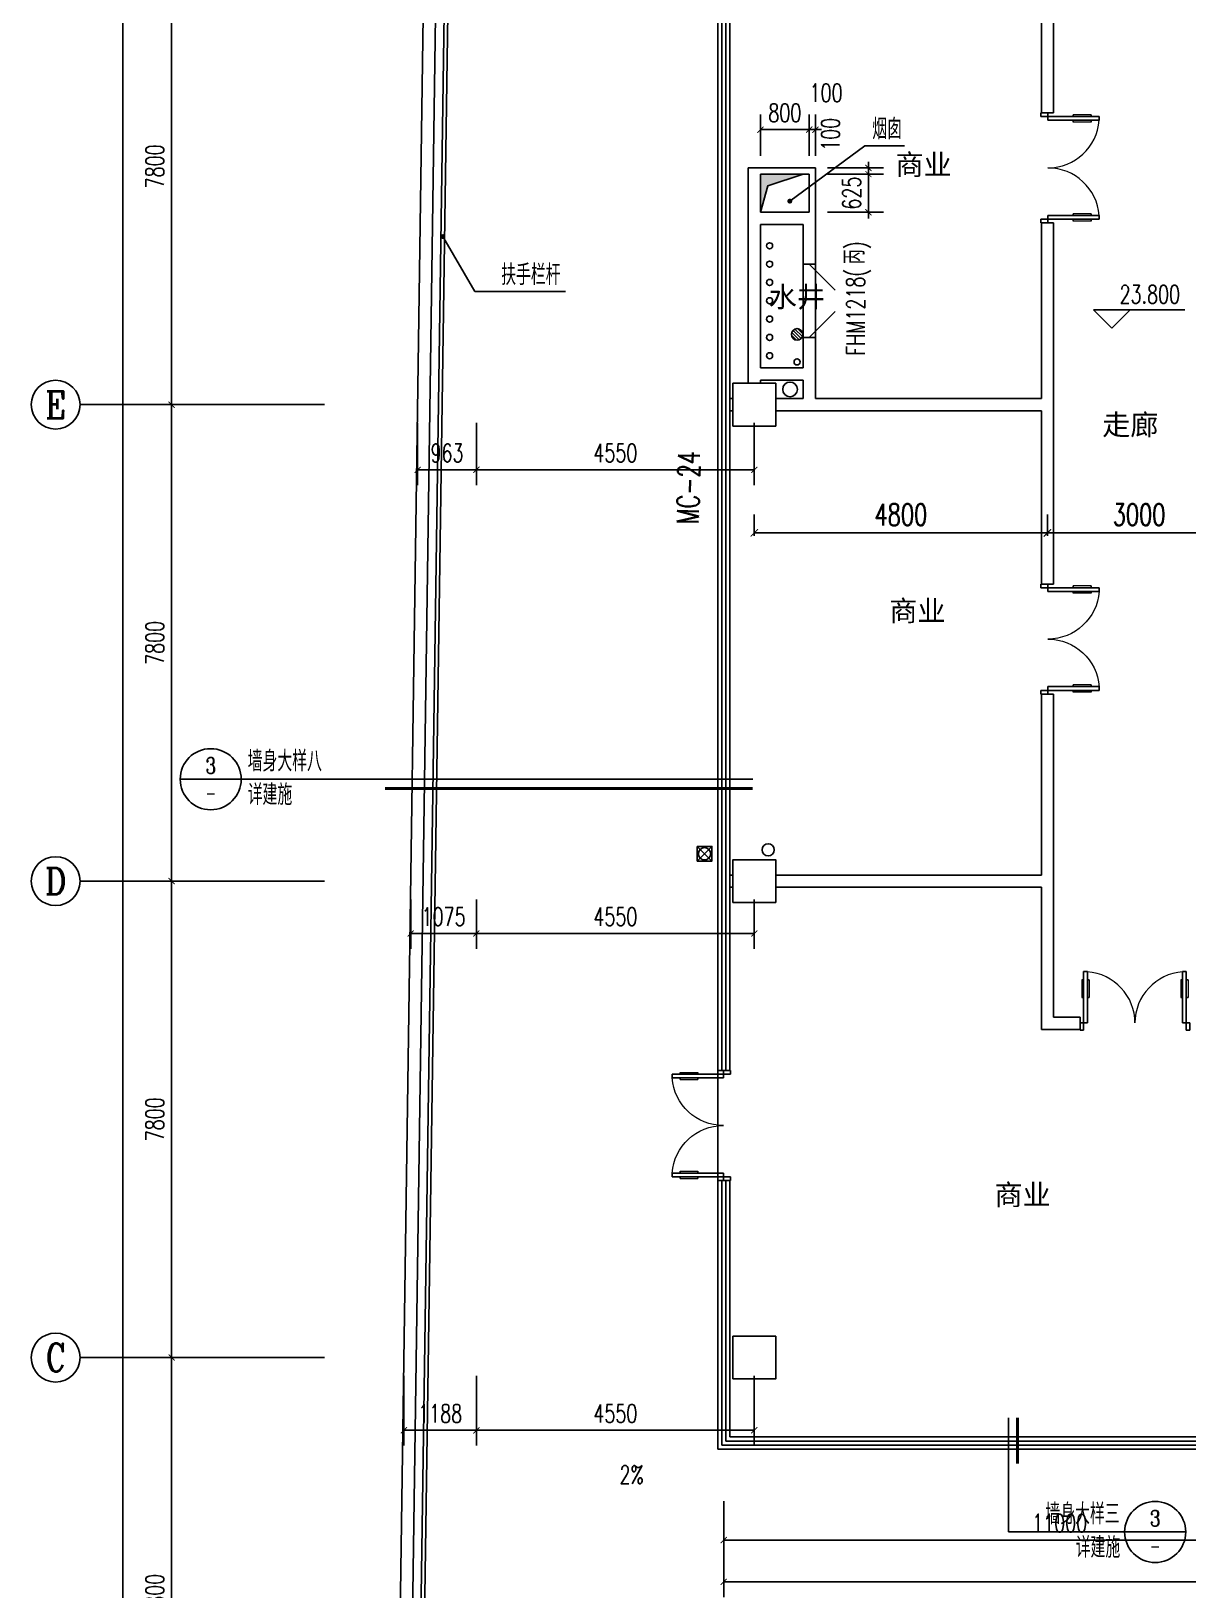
# Model space of a CAD drawing. Header units: millimetres. Extents: x 2680932 to 6187768, y 127588 to 383208.
# Drawn here: x 2719897 to 2738835, y 152841 to 178357 of the extents above; entities that cross this region are included whole.
import ezdxf
from ezdxf.enums import TextEntityAlignment as Align

# ---------------------------------------------------------------- set-up
doc = ezdxf.new("R2010")
doc.units = ezdxf.units.MM
doc.header["$LTSCALE"] = 20
for name, color, linetype in [('AXIS', 3, 'Continuous'), ('AXIS_TEXT', 7, 'Continuous'), ('COLUMN', 9, 'Continuous'), ('CURTWALL', 4, 'Continuous'), ('DIM_ELEV', 3, 'Continuous'), ('DIM_IDEN', 3, 'Continuous'), ('DIM_LEAD', 3, 'Continuous'), ('DIM_SYMB', 3, 'Continuous'), ('EQUIP_地漏', 7, 'Continuous'), ('PUB_DIM', 3, 'Continuous'), ('PUB_TEXT', 41, 'Continuous'), ('VPIPE-喷淋', 6, 'Continuous'), ('VPIPE-废水', 31, 'Continuous'), ('WALL', 3, 'Continuous'), ('WINDOW', 4, 'Continuous'), ('WINDOW_TEXT', 183, 'Continuous'), ('屋面排水', 210, 'Continuous'), ('细线', 8, 'Continuous'), ('装饰一', 201, 'Continuous'), ('阳台栏杆', 149, 'Continuous')]:
    doc.layers.add(name, color=color, linetype=linetype)
doc.styles.add('_TCH_AXIS', font='COMPLEX', dxfattribs={"bigfont": 'GBCBIG'})
doc.styles.add('_TCH_DIM', font='SIMPLEX', dxfattribs={"bigfont": 'GBCBIG'})
doc.styles.add('_TCH_DIM_T3', font='SIMPLEX', dxfattribs={"width": 0.705882, "bigfont": 'GBCBIG'})
doc.styles.add('_TCH_LABEL', font='COMPLEX', dxfattribs={"bigfont": 'GBCBIG'})
doc.styles.add('_TCH_WINDOW', font='SIMPLEX', dxfattribs={"bigfont": 'GBCBIG'})
doc.styles.add('COMPLEX', font='complex')
doc.styles.get("Standard").update_dxf_attribs({"font": '', "width": 0.8})
doc.styles.get('Standard').set_extended_font_data('YouYuan')
doc.dimstyles.new('_TCH_ARCH&&100', dxfattribs={"dimtxt": 297.5, "dimasz": 100, "dimexe": 250, "dimexo": 300, "dimgap": 126.25, "dimtad": 1, "dimdec": 0, "dimzin": 0, "dimdsep": 46, "dimtxsty": '_TCH_DIM_T3', "dimblk": 'ARCHTICK', "dimcen": 0.09, "dimclrt": 7, "dimazin": 2, "dimtfac": 1, "dimtdec": 0, "dimtix": 1, "dimtmove": 2, "dimatfit": 3, "dimfxl": 1, "dimtolj": 1, "dimtzin": 0, "dimarcsym": 0})
doc.dimstyles.new('_TCH_ARCH&&120', dxfattribs={"dimtxt": 357, "dimasz": 120, "dimexe": 300, "dimexo": 360, "dimgap": 120, "dimtad": 1, "dimdec": 0, "dimzin": 0, "dimdsep": 46, "dimtxsty": '_TCH_DIM_T3', "dimblk": 'ARCHTICK', "dimcen": 0.09, "dimclrt": 7, "dimazin": 2, "dimtfac": 1, "dimtdec": 0, "dimtix": 1, "dimtmove": 2, "dimatfit": 3, "dimfxl": 1, "dimtolj": 1, "dimtzin": 0, "dimarcsym": 0})

# ---------------------------------------------------------------- blocks, each defined once
blk = doc.blocks.new('$TwtSys$00000141')
for p, q in [((-94, 8), (-10, 92)), ((-94, 8), (-10, 92)), ((-87, -35), (35, 87)), ((-87, -35), (35, 87)), ((-66, -66), (66, 66)), ((-66, -66), (66, 66)), ((-32, -87), (88, 33)), ((-32, -87), (88, 33)), ((11, -92), (92, -11)), ((11, -92), (92, -11))]:
    blk.add_line(p, q)
blk.add_circle((0, 0), 94)
blk.add_circle((0, 0), 94)
blk = doc.blocks.new('sfdhfgj')
at = {"layer": '屋面排水'}
for p, q in [((-60, 60), (60, -60)), ((-60, -60), (60, 60))]:
    blk.add_line(p, q, dxfattribs=at)
blk.add_lwpolyline([(-60, 60), (60, 60), (60, -60), (-60, -60)], close=True, dxfattribs=at)
blk.add_circle((0, 0), 50, dxfattribs=at)
blk = doc.blocks.new('_ArchTick')
at = {"color": 0, "linetype": 'ByBlock', "lineweight": -3, "const_width": 0.15}
blk.add_lwpolyline([(-0.5, -0.5), (0.5, 0.5)], dxfattribs=at)
blk = doc.blocks.new('*D117')
at = {"layer": 'Defpoints', "color": 0, "lineweight": -3, "transparency": 16777216}
for p in [(2732737, 176745), (2732637, 176018), (2732737, 176018)]:
    blk.add_point(p, dxfattribs=at)
at = {"layer": 'PUB_DIM', "color": 0, "lineweight": -2, "transparency": 16777216}
for p, q in [((2732637, 176318), (2732637, 176995)), ((2732737, 176318), (2732737, 176995)), ((2732637, 176745), (2732537, 176745)), ((2732637, 176745), (2732737, 176745)), ((2732737, 176745), (2732837, 176745))]:
    blk.add_line(p, q, dxfattribs=at)
at = {"layer": 'PUB_DIM', "color": 0, "lineweight": -2, "transparency": 16777216, "xscale": 100, "yscale": 100, "zscale": 100}
blk.add_blockref('_ArchTick', (2732637, 176745), dxfattribs=at)
at = {"layer": 'PUB_DIM', "color": 0, "lineweight": -2, "transparency": 16777216, "xscale": 100, "yscale": 100, "zscale": 100, "rotation": 180}
blk.add_blockref('_ArchTick', (2732737, 176745), dxfattribs=at)
at = {"layer": 'PUB_DIM', "color": 7, "transparency": 16777216, "insert": (2732912, 177347), "char_height": 297.5, "attachment_point": 5, "style": '_TCH_DIM_T3'}
blk.add_mtext('\\A1;100', dxfattribs=at)
blk = doc.blocks.new('*D118')
at = {"layer": 'Defpoints', "color": 0, "lineweight": -3, "transparency": 16777216}
for p in [(2732637, 176745), (2731837, 176018), (2732637, 176018)]:
    blk.add_point(p, dxfattribs=at)
at = {"layer": 'PUB_DIM', "color": 0, "lineweight": -2, "transparency": 16777216}
for p, q in [((2731837, 176318), (2731837, 176995)), ((2732637, 176318), (2732637, 176995)), ((2731837, 176745), (2732637, 176745))]:
    blk.add_line(p, q, dxfattribs=at)
at = {"layer": 'PUB_DIM', "color": 0, "lineweight": -2, "transparency": 16777216, "xscale": 100, "yscale": 100, "zscale": 100, "rotation": 180}
blk.add_blockref('_ArchTick', (2731837, 176745), dxfattribs=at)
at = {"layer": 'PUB_DIM', "color": 0, "lineweight": -2, "transparency": 16777216, "xscale": 100, "yscale": 100, "zscale": 100}
blk.add_blockref('_ArchTick', (2732637, 176745), dxfattribs=at)
at = {"layer": 'PUB_DIM', "color": 7, "transparency": 16777216, "insert": (2732237, 177020), "char_height": 297.5, "attachment_point": 5, "style": '_TCH_DIM_T3'}
blk.add_mtext('\\A1;800', dxfattribs=at)
blk = doc.blocks.new('*D119')
at = {"layer": 'Defpoints', "color": 0, "lineweight": -3, "transparency": 16777216}
for p in [(2732637, 176118), (2733605, 176118), (2732637, 176018)]:
    blk.add_point(p, dxfattribs=at)
at = {"layer": 'PUB_DIM', "color": 0, "lineweight": -2, "transparency": 16777216}
for p, q in [((2732937, 176118), (2733855, 176118)), ((2733605, 176118), (2733605, 176218)), ((2733605, 176018), (2733605, 176118)), ((2732937, 176018), (2733855, 176018)), ((2733605, 176018), (2733605, 175918))]:
    blk.add_line(p, q, dxfattribs=at)
at = {"layer": 'PUB_DIM', "color": 0, "lineweight": -2, "transparency": 16777216, "xscale": 100, "yscale": 100, "zscale": 100}
for p, rotation in [((2733605, 176118), 270), ((2733605, 176018), 90)]:
    blk.add_blockref('_ArchTick', p, dxfattribs=dict(at, rotation=rotation))
at = {"layer": 'PUB_DIM', "color": 7, "transparency": 16777216, "insert": (2732984, 176668), "char_height": 297.5, "attachment_point": 5, "rotation": 90, "style": '_TCH_DIM_T3'}
blk.add_mtext('\\A1;100', dxfattribs=at)
blk = doc.blocks.new('*D120')
at = {"layer": 'Defpoints', "color": 0, "lineweight": -3, "transparency": 16777216}
for p in [(2732637, 176018), (2733605, 176018), (2732637, 175393)]:
    blk.add_point(p, dxfattribs=at)
at = {"layer": 'PUB_DIM', "color": 0, "lineweight": -2, "transparency": 16777216}
for p, q in [((2733605, 176018), (2733605, 176118)), ((2732937, 176018), (2733855, 176018)), ((2733605, 175393), (2733605, 176018)), ((2732937, 175393), (2733855, 175393)), ((2733605, 175393), (2733605, 175293))]:
    blk.add_line(p, q, dxfattribs=at)
at = {"layer": 'PUB_DIM', "color": 0, "lineweight": -2, "transparency": 16777216, "xscale": 100, "yscale": 100, "zscale": 100}
for p, rotation in [((2733605, 176018), 270), ((2733605, 175393), 90)]:
    blk.add_blockref('_ArchTick', p, dxfattribs=dict(at, rotation=rotation))
at = {"layer": 'PUB_DIM', "color": 7, "transparency": 16777216, "insert": (2733330, 175706), "char_height": 297.5, "attachment_point": 5, "rotation": 90, "style": '_TCH_DIM_T3'}
blk.add_mtext('\\A1;625', dxfattribs=at)
blk = doc.blocks.new('*D141')
at = {"layer": 'Defpoints', "color": 0, "lineweight": -3, "transparency": 16777216}
for p in [(2736537, 170144), (2731737, 169733), (2736537, 169733)]:
    blk.add_point(p, dxfattribs=at)
at = {"layer": 'PUB_DIM', "color": 0, "lineweight": -2, "transparency": 16777216}
for p, q in [((2731737, 170093), (2731737, 170444)), ((2736537, 170093), (2736537, 170444)), ((2731737, 170144), (2736537, 170144))]:
    blk.add_line(p, q, dxfattribs=at)
at = {"layer": 'PUB_DIM', "color": 0, "lineweight": -2, "transparency": 16777216, "xscale": 120, "yscale": 120, "zscale": 120, "rotation": 180}
blk.add_blockref('_ArchTick', (2731737, 170144), dxfattribs=at)
at = {"layer": 'PUB_DIM', "color": 0, "lineweight": -2, "transparency": 16777216, "xscale": 120, "yscale": 120, "zscale": 120}
blk.add_blockref('_ArchTick', (2736537, 170144), dxfattribs=at)
at = {"layer": 'PUB_DIM', "color": 7, "transparency": 16777216, "insert": (2734137, 170442), "char_height": 357, "attachment_point": 5, "style": '_TCH_DIM_T3'}
blk.add_mtext('\\A1;4800', dxfattribs=at)
blk = doc.blocks.new('*D142')
at = {"layer": 'Defpoints', "color": 0, "lineweight": -3, "transparency": 16777216}
for p in [(2739537, 170144), (2736537, 169733), (2739537, 169733)]:
    blk.add_point(p, dxfattribs=at)
at = {"layer": 'PUB_DIM', "color": 0, "lineweight": -2, "transparency": 16777216}
for p, q in [((2736537, 170093), (2736537, 170444)), ((2739537, 170093), (2739537, 170444)), ((2736537, 170144), (2739537, 170144))]:
    blk.add_line(p, q, dxfattribs=at)
at = {"layer": 'PUB_DIM', "color": 0, "lineweight": -2, "transparency": 16777216, "xscale": 120, "yscale": 120, "zscale": 120, "rotation": 180}
blk.add_blockref('_ArchTick', (2736537, 170144), dxfattribs=at)
at = {"layer": 'PUB_DIM', "color": 0, "lineweight": -2, "transparency": 16777216, "xscale": 120, "yscale": 120, "zscale": 120}
blk.add_blockref('_ArchTick', (2739537, 170144), dxfattribs=at)
at = {"layer": 'PUB_DIM', "color": 7, "transparency": 16777216, "insert": (2738037, 170442), "char_height": 357, "attachment_point": 5, "style": '_TCH_DIM_T3'}
blk.add_mtext('\\A1;3000', dxfattribs=at)
blk = doc.blocks.new('$DorLib2D$00000011')
for p, q in [((-0.467, 0.471), (-0.467, -0.062)), ((-0.467, 0.471), (-0.433, 0.471)), ((-0.433, 0.471), (-0.433, 0.004)), ((0.433, 0.471), (0.433, 0.004)), ((0.467, 0.471), (0.433, 0.471)), ((0.467, 0.471), (0.467, -0.062)), ((-0.483, 0.396), (-0.467, 0.396)), ((-0.417, 0.396), (-0.433, 0.396)), ((0.417, 0.396), (0.433, 0.396)), ((0.483, 0.396), (0.467, 0.396)), ((-0.483, 0.235), (-0.467, 0.235)), ((-0.417, 0.235), (-0.433, 0.235)), ((0.417, 0.235), (0.433, 0.235)), ((0.483, 0.235), (0.467, 0.235)), ((-0.5, 0.004), (-0.433, 0.004)), ((-0.5, 0.004), (-0.5, -0.062)), ((0.5, 0.004), (0.433, 0.004)), ((0.5, 0.004), (0.5, -0.062)), ((-0.5, -0.062), (-0.467, -0.062)), ((0.5, -0.062), (0.467, -0.062))]:
    blk.add_line(p, q)
at = {"lineweight": 13}
for p, q in [((-0.483, 0.396), (-0.483, 0.235)), ((-0.417, 0.396), (-0.417, 0.235)), ((0.417, 0.396), (0.417, 0.235)), ((0.483, 0.396), (0.483, 0.235))]:
    blk.add_line(p, q, dxfattribs=at)
for centre, start, end in [((-0.467, 0.004), 0, 85.904), ((0.467, 0.004), 94.096, 180)]:
    blk.add_arc(centre, 0.467, start, end, dxfattribs=at)
blk = doc.blocks.new('*D168')
at = {"layer": 'Defpoints', "color": 0, "lineweight": -3, "transparency": 16777216}
for p in [(2731237, 154591), (2753937, 154591), (2753937, 152971)]:
    blk.add_point(p, dxfattribs=at)
at = {"layer": 'PUB_DIM', "color": 0, "lineweight": -2, "transparency": 16777216}
for p, q in [((2731237, 154291), (2731237, 152721)), ((2753937, 154291), (2753937, 152721)), ((2731237, 152971), (2753937, 152971))]:
    blk.add_line(p, q, dxfattribs=at)
at = {"layer": 'PUB_DIM', "color": 0, "lineweight": -2, "transparency": 16777216, "xscale": 100, "yscale": 100, "zscale": 100, "rotation": 180}
blk.add_blockref('_ArchTick', (2731237, 152971), dxfattribs=at)
at = {"layer": 'PUB_DIM', "color": 0, "lineweight": -2, "transparency": 16777216, "xscale": 100, "yscale": 100, "zscale": 100}
blk.add_blockref('_ArchTick', (2753937, 152971), dxfattribs=at)
at = {"layer": 'PUB_DIM', "color": 7, "transparency": 16777216, "insert": (2742587, 153246), "char_height": 297.5, "attachment_point": 5, "style": '_TCH_DIM_T3'}
blk.add_mtext('\\A1;22700', dxfattribs=at)
blk = doc.blocks.new('*D169')
at = {"layer": 'Defpoints', "color": 0, "lineweight": -3, "transparency": 16777216}
for p in [(2731237, 154591), (2742238, 154591), (2742238, 153656)]:
    blk.add_point(p, dxfattribs=at)
at = {"layer": 'PUB_DIM', "color": 0, "lineweight": -2, "transparency": 16777216}
for p, q in [((2731237, 154291), (2731237, 153406)), ((2742238, 154291), (2742238, 153406)), ((2731237, 153656), (2742238, 153656))]:
    blk.add_line(p, q, dxfattribs=at)
at = {"layer": 'PUB_DIM', "color": 0, "lineweight": -2, "transparency": 16777216, "xscale": 100, "yscale": 100, "zscale": 100, "rotation": 180}
blk.add_blockref('_ArchTick', (2731237, 153656), dxfattribs=at)
at = {"layer": 'PUB_DIM', "color": 0, "lineweight": -2, "transparency": 16777216, "xscale": 100, "yscale": 100, "zscale": 100}
blk.add_blockref('_ArchTick', (2742238, 153656), dxfattribs=at)
at = {"layer": 'PUB_DIM', "color": 7, "transparency": 16777216, "insert": (2736737, 153931), "char_height": 297.5, "attachment_point": 5, "style": '_TCH_DIM_T3'}
blk.add_mtext('\\A1;11000', dxfattribs=at)
blk = doc.blocks.new('*D185')
at = {"layer": 'Defpoints', "color": 0, "lineweight": -3, "transparency": 16777216}
for p in [(2726225, 172243), (2727187, 172243), (2727187, 171177)]:
    blk.add_point(p, dxfattribs=at)
at = {"layer": 'PUB_DIM', "color": 0, "lineweight": -2, "transparency": 16777216}
for p, q in [((2726225, 171943), (2726225, 170927)), ((2727187, 171943), (2727187, 170927)), ((2726225, 171177), (2727187, 171177))]:
    blk.add_line(p, q, dxfattribs=at)
at = {"layer": 'PUB_DIM', "color": 0, "lineweight": -2, "transparency": 16777216, "xscale": 100, "yscale": 100, "zscale": 100, "rotation": 180}
blk.add_blockref('_ArchTick', (2726225, 171177), dxfattribs=at)
at = {"layer": 'PUB_DIM', "color": 0, "lineweight": -2, "transparency": 16777216, "xscale": 100, "yscale": 100, "zscale": 100}
blk.add_blockref('_ArchTick', (2727187, 171177), dxfattribs=at)
at = {"layer": 'PUB_DIM', "color": 7, "transparency": 16777216, "insert": (2726706, 171452), "char_height": 297.5, "attachment_point": 5, "style": '_TCH_DIM_T3'}
blk.add_mtext('\\A1;963', dxfattribs=at)
blk = doc.blocks.new('*D186')
at = {"layer": 'Defpoints', "color": 0, "lineweight": -3, "transparency": 16777216}
for p in [(2727187, 172243), (2731737, 172243), (2731737, 171177)]:
    blk.add_point(p, dxfattribs=at)
at = {"layer": 'PUB_DIM', "color": 0, "lineweight": -2, "transparency": 16777216}
for p, q in [((2727187, 171943), (2727187, 170927)), ((2731737, 171943), (2731737, 170927)), ((2727187, 171177), (2731737, 171177))]:
    blk.add_line(p, q, dxfattribs=at)
at = {"layer": 'PUB_DIM', "color": 0, "lineweight": -2, "transparency": 16777216, "xscale": 100, "yscale": 100, "zscale": 100, "rotation": 180}
blk.add_blockref('_ArchTick', (2727187, 171177), dxfattribs=at)
at = {"layer": 'PUB_DIM', "color": 0, "lineweight": -2, "transparency": 16777216, "xscale": 100, "yscale": 100, "zscale": 100}
blk.add_blockref('_ArchTick', (2731737, 171177), dxfattribs=at)
at = {"layer": 'PUB_DIM', "color": 7, "transparency": 16777216, "insert": (2729462, 171452), "char_height": 297.5, "attachment_point": 5, "style": '_TCH_DIM_T3'}
blk.add_mtext('\\A1;4550', dxfattribs=at)
blk = doc.blocks.new('*D187')
at = {"layer": 'Defpoints', "color": 0, "lineweight": -3, "transparency": 16777216}
for p in [(2726112, 164443), (2727187, 164443), (2727187, 163585)]:
    blk.add_point(p, dxfattribs=at)
at = {"layer": 'PUB_DIM', "color": 0, "lineweight": -2, "transparency": 16777216}
for p, q in [((2726112, 164143), (2726112, 163335)), ((2727187, 164143), (2727187, 163335)), ((2726112, 163585), (2727187, 163585))]:
    blk.add_line(p, q, dxfattribs=at)
at = {"layer": 'PUB_DIM', "color": 0, "lineweight": -2, "transparency": 16777216, "xscale": 100, "yscale": 100, "zscale": 100, "rotation": 180}
blk.add_blockref('_ArchTick', (2726112, 163585), dxfattribs=at)
at = {"layer": 'PUB_DIM', "color": 0, "lineweight": -2, "transparency": 16777216, "xscale": 100, "yscale": 100, "zscale": 100}
blk.add_blockref('_ArchTick', (2727187, 163585), dxfattribs=at)
at = {"layer": 'PUB_DIM', "color": 7, "transparency": 16777216, "insert": (2726650, 163860), "char_height": 297.5, "attachment_point": 5, "style": '_TCH_DIM_T3'}
blk.add_mtext('\\A1;1075', dxfattribs=at)
blk = doc.blocks.new('*D188')
at = {"layer": 'Defpoints', "color": 0, "lineweight": -3, "transparency": 16777216}
for p in [(2727187, 164443), (2731737, 164443), (2731737, 163585)]:
    blk.add_point(p, dxfattribs=at)
at = {"layer": 'PUB_DIM', "color": 0, "lineweight": -2, "transparency": 16777216}
for p, q in [((2727187, 164143), (2727187, 163335)), ((2731737, 164143), (2731737, 163335)), ((2727187, 163585), (2731737, 163585))]:
    blk.add_line(p, q, dxfattribs=at)
at = {"layer": 'PUB_DIM', "color": 0, "lineweight": -2, "transparency": 16777216, "xscale": 100, "yscale": 100, "zscale": 100, "rotation": 180}
blk.add_blockref('_ArchTick', (2727187, 163585), dxfattribs=at)
at = {"layer": 'PUB_DIM', "color": 0, "lineweight": -2, "transparency": 16777216, "xscale": 100, "yscale": 100, "zscale": 100}
blk.add_blockref('_ArchTick', (2731737, 163585), dxfattribs=at)
at = {"layer": 'PUB_DIM', "color": 7, "transparency": 16777216, "insert": (2729462, 163860), "char_height": 297.5, "attachment_point": 5, "style": '_TCH_DIM_T3'}
blk.add_mtext('\\A1;4550', dxfattribs=at)
blk = doc.blocks.new('*D189')
at = {"layer": 'Defpoints', "color": 0, "lineweight": -3, "transparency": 16777216}
for p in [(2726000, 156643), (2727187, 156643), (2727187, 155452)]:
    blk.add_point(p, dxfattribs=at)
at = {"layer": 'PUB_DIM', "color": 0, "lineweight": -2, "transparency": 16777216}
for p, q in [((2726000, 156343), (2726000, 155202)), ((2727187, 156343), (2727187, 155202)), ((2726000, 155452), (2727187, 155452))]:
    blk.add_line(p, q, dxfattribs=at)
at = {"layer": 'PUB_DIM', "color": 0, "lineweight": -2, "transparency": 16777216, "xscale": 100, "yscale": 100, "zscale": 100, "rotation": 180}
blk.add_blockref('_ArchTick', (2726000, 155452), dxfattribs=at)
at = {"layer": 'PUB_DIM', "color": 0, "lineweight": -2, "transparency": 16777216, "xscale": 100, "yscale": 100, "zscale": 100}
blk.add_blockref('_ArchTick', (2727187, 155452), dxfattribs=at)
at = {"layer": 'PUB_DIM', "color": 7, "transparency": 16777216, "insert": (2726594, 155727), "char_height": 297.5, "attachment_point": 5, "style": '_TCH_DIM_T3'}
blk.add_mtext('\\A1;1188', dxfattribs=at)
blk = doc.blocks.new('*D190')
at = {"layer": 'Defpoints', "color": 0, "lineweight": -3, "transparency": 16777216}
for p in [(2727187, 156643), (2731737, 156643), (2731737, 155452)]:
    blk.add_point(p, dxfattribs=at)
at = {"layer": 'PUB_DIM', "color": 0, "lineweight": -2, "transparency": 16777216}
for p, q in [((2727187, 156343), (2727187, 155202)), ((2731737, 156343), (2731737, 155202)), ((2727187, 155452), (2731737, 155452))]:
    blk.add_line(p, q, dxfattribs=at)
at = {"layer": 'PUB_DIM', "color": 0, "lineweight": -2, "transparency": 16777216, "xscale": 100, "yscale": 100, "zscale": 100, "rotation": 180}
blk.add_blockref('_ArchTick', (2727187, 155452), dxfattribs=at)
at = {"layer": 'PUB_DIM', "color": 0, "lineweight": -2, "transparency": 16777216, "xscale": 100, "yscale": 100, "zscale": 100}
blk.add_blockref('_ArchTick', (2731737, 155452), dxfattribs=at)
at = {"layer": 'PUB_DIM', "color": 7, "transparency": 16777216, "insert": (2729462, 155727), "char_height": 297.5, "attachment_point": 5, "style": '_TCH_DIM_T3'}
blk.add_mtext('\\A1;4550', dxfattribs=at)
blk = doc.blocks.new('_FZH')
blk.add_lwpolyline([(-0.5, -0.5), (0.5, -0.5), (0.5, 0.5), (-0.5, 0.5)], close=True)
blk = doc.blocks.new('$DorLib2D$00000120')
at = {"color": 0}
for p, q in [((-0.5, 0), (-0.146, 0.354)), ((0.5, 0), (0.146, 0.354))]:
    blk.add_line(p, q, dxfattribs=at)
blk = doc.blocks.new('*D229')
at = {"layer": 'AXIS', "color": 0, "lineweight": -2, "transparency": 16777216}
for p, q in [((2724397, 156643), (2721947, 156643)), ((2722197, 148843), (2722197, 156643)), ((2724397, 148843), (2721947, 148843))]:
    blk.add_line(p, q, dxfattribs=at)
at = {"layer": 'Defpoints', "color": 0, "lineweight": -3, "transparency": 16777216}
for p in [(2722197, 156643), (2724697, 156643), (2724697, 148843)]:
    blk.add_point(p, dxfattribs=at)
at = {"layer": 'AXIS', "color": 0, "lineweight": -2, "transparency": 16777216, "xscale": 100, "yscale": 100, "zscale": 100}
for p, rotation in [((2722197, 156643), 90), ((2722197, 148843), 270)]:
    blk.add_blockref('_ArchTick', p, dxfattribs=dict(at, rotation=rotation))
at = {"layer": 'AXIS', "color": 7, "transparency": 16777216, "insert": (2721922, 152743), "char_height": 297.5, "attachment_point": 5, "rotation": 90, "style": '_TCH_DIM_T3'}
blk.add_mtext('\\A1;7800', dxfattribs=at)
blk = doc.blocks.new('*D230')
at = {"layer": 'AXIS', "color": 0, "lineweight": -2, "transparency": 16777216}
for p, q in [((2724397, 164443), (2721947, 164443)), ((2722197, 156643), (2722197, 164443)), ((2724397, 156643), (2721947, 156643))]:
    blk.add_line(p, q, dxfattribs=at)
at = {"layer": 'Defpoints', "color": 0, "lineweight": -3, "transparency": 16777216}
for p in [(2722197, 164443), (2724697, 164443), (2724697, 156643)]:
    blk.add_point(p, dxfattribs=at)
at = {"layer": 'AXIS', "color": 0, "lineweight": -2, "transparency": 16777216, "xscale": 100, "yscale": 100, "zscale": 100}
for p, rotation in [((2722197, 164443), 90), ((2722197, 156643), 270)]:
    blk.add_blockref('_ArchTick', p, dxfattribs=dict(at, rotation=rotation))
at = {"layer": 'AXIS', "color": 7, "transparency": 16777216, "insert": (2721922, 160543), "char_height": 297.5, "attachment_point": 5, "rotation": 90, "style": '_TCH_DIM_T3'}
blk.add_mtext('\\A1;7800', dxfattribs=at)
blk = doc.blocks.new('*D231')
at = {"layer": 'AXIS', "color": 0, "lineweight": -2, "transparency": 16777216}
for p, q in [((2724397, 172243), (2721947, 172243)), ((2722197, 164443), (2722197, 172243)), ((2724397, 164443), (2721947, 164443))]:
    blk.add_line(p, q, dxfattribs=at)
at = {"layer": 'Defpoints', "color": 0, "lineweight": -3, "transparency": 16777216}
for p in [(2722197, 172243), (2724697, 172243), (2724697, 164443)]:
    blk.add_point(p, dxfattribs=at)
at = {"layer": 'AXIS', "color": 0, "lineweight": -2, "transparency": 16777216, "xscale": 100, "yscale": 100, "zscale": 100}
for p, rotation in [((2722197, 172243), 90), ((2722197, 164443), 270)]:
    blk.add_blockref('_ArchTick', p, dxfattribs=dict(at, rotation=rotation))
at = {"layer": 'AXIS', "color": 7, "transparency": 16777216, "insert": (2721922, 168343), "char_height": 297.5, "attachment_point": 5, "rotation": 90, "style": '_TCH_DIM_T3'}
blk.add_mtext('\\A1;7800', dxfattribs=at)
blk = doc.blocks.new('*D232')
at = {"layer": 'AXIS', "color": 0, "lineweight": -2, "transparency": 16777216}
for p, q in [((2724397, 180043), (2721947, 180043)), ((2722197, 172243), (2722197, 180043)), ((2724397, 172243), (2721947, 172243))]:
    blk.add_line(p, q, dxfattribs=at)
at = {"layer": 'Defpoints', "color": 0, "lineweight": -3, "transparency": 16777216}
for p in [(2722197, 180043), (2724697, 180043), (2724697, 172243)]:
    blk.add_point(p, dxfattribs=at)
at = {"layer": 'AXIS', "color": 0, "lineweight": -2, "transparency": 16777216, "xscale": 100, "yscale": 100, "zscale": 100}
for p, rotation in [((2722197, 180043), 90), ((2722197, 172243), 270)]:
    blk.add_blockref('_ArchTick', p, dxfattribs=dict(at, rotation=rotation))
at = {"layer": 'AXIS', "color": 7, "transparency": 16777216, "insert": (2721922, 176143), "char_height": 297.5, "attachment_point": 5, "rotation": 90, "style": '_TCH_DIM_T3'}
blk.add_mtext('\\A1;7800', dxfattribs=at)
blk = doc.blocks.new('*D237')
at = {"layer": 'AXIS', "color": 0, "lineweight": -2, "transparency": 16777216}
for p, q in [((2724397, 211243), (2721147, 211243)), ((2721397, 148843), (2721397, 211243)), ((2724397, 148843), (2721147, 148843))]:
    blk.add_line(p, q, dxfattribs=at)
at = {"layer": 'Defpoints', "color": 0, "lineweight": -3, "transparency": 16777216}
for p in [(2721397, 211243), (2724697, 211243), (2724697, 148843)]:
    blk.add_point(p, dxfattribs=at)
at = {"layer": 'AXIS', "color": 0, "lineweight": -2, "transparency": 16777216, "xscale": 100, "yscale": 100, "zscale": 100}
for p, rotation in [((2721397, 211243), 90), ((2721397, 148843), 270)]:
    blk.add_blockref('_ArchTick', p, dxfattribs=dict(at, rotation=rotation))
at = {"layer": 'AXIS', "color": 7, "transparency": 16777216, "insert": (2721122, 180043), "char_height": 297.5, "attachment_point": 5, "rotation": 90, "style": '_TCH_DIM_T3'}
blk.add_mtext('\\A1;62400', dxfattribs=at)
blk = doc.blocks.new('_AXISO')
blk.add_circle((0, 0), 0.5)
at = {"layer": 'AXIS_TEXT', "style": 'COMPLEX', "width": 1.041667}
blk.add_attdef('A', text='', height=0.56, dxfattribs=at).set_placement((-0.25, -0.28), (0.25, -0.28), align=Align.FIT)

msp = doc.modelspace()

# ---------------------------------------------------------------- hatches: boundary and pattern name
at = {"layer": '细线'}
h = msp.add_hatch(color=256, dxfattribs=at)
h.paths.add_polyline_path([(2732162.3, 176018.1), (2731837.3, 176018.1), (2731837.3, 175900.7)], flags=17)
h.paths.add_polyline_path([(2732537.3, 176018.1), (2732162.3, 176018.1), (2731837.3, 175900.7), (2731837.3, 175393.1), (2731960.3, 175827.1)])

# ---------------------------------------------------------------- linework, layer by layer
at = {"layer": 'AXIS'}
for p, q in [((2724697.3, 172243.1), (2720697.3, 172243.1)), ((2724697.3, 164443.1), (2720697.3, 164443.1)), ((2724697.3, 156643.1), (2720697.3, 156643.1))]:
    msp.add_line(p, q, dxfattribs=at)
at = {"layer": 'CURTWALL'}
for p, q in [((2731137.3, 180043.1), (2731137.3, 172243.1)), ((2731203.9, 180076.4), (2731203.9, 172243.1)), ((2731270.6, 180009.7), (2731270.6, 172243.1)), ((2731337.3, 179943.1), (2731337.3, 172243.1)), ((2731137.3, 172243.1), (2731137.3, 164443.1)), ((2731203.9, 172243.1), (2731203.9, 164443.1)), ((2731270.6, 172243.1), (2731270.6, 164443.1)), ((2731337.3, 172243.1), (2731337.3, 164443.1)), ((2731137.3, 164443.1), (2731137.3, 161342.6)), ((2731203.9, 164443.1), (2731203.9, 161342.6)), ((2731270.6, 164443.1), (2731270.6, 161342.6)), ((2731337.3, 161342.6), (2731337.3, 164443.1)), ((2731137.3, 161342.6), (2731337.3, 161342.6)), ((2731337.3, 159542.6), (2731137.3, 159542.6)), ((2731137.3, 159542.6), (2731137.3, 155143.1)), ((2731203.9, 159542.6), (2731203.9, 155209.7)), ((2731270.6, 159542.6), (2731270.6, 155276.4)), ((2731337.3, 155343.1), (2731337.3, 159542.6)), ((2731137.3, 155143.1), (2739546, 155143.1)), ((2731203.9, 155209.7), (2739546, 155209.7)), ((2731270.6, 155276.4), (2739546, 155276.4)), ((2731337.3, 155343.1), (2739546, 155343.1))]:
    msp.add_line(p, q, dxfattribs=at)
at = {"layer": 'DIM_ELEV'}
for p, q in [((2737591.2, 173495.8), (2737291.2, 173795.8)), ((2737291.2, 173795.8), (2738787.2, 173795.8)), ((2737591.2, 173495.8), (2737891.2, 173795.8))]:
    msp.add_line(p, q, dxfattribs=at)
at = {"layer": 'DIM_IDEN'}
for p, q in [((2723337.3, 166111.1), (2722337.3, 166111.1)), ((2724432, 166111.1), (2723337.3, 166111.1)), ((2731711.5, 166111.1), (2724432, 166111.1)), ((2735898.5, 155659.2), (2735898.5, 153787.9)), ((2735898.5, 153787.9), (2737800.3, 153787.9)), ((2738800.3, 153787.9), (2737800.3, 153787.9))]:
    msp.add_line(p, q, dxfattribs=at)
at = {"layer": 'DIM_IDEN', "const_width": 50}
for points in [[(2731711.5, 165961.1), (2725690.8, 165961.1)], [(2736048.5, 155659.2), (2736048.5, 154906.7)]]:
    msp.add_lwpolyline(points, dxfattribs=at)
at = {"layer": 'DIM_IDEN'}
for centre in [(2722837.3, 166111.1), (2738300.3, 153787.9)]:
    msp.add_circle(centre, 500, dxfattribs=at)
at = {"layer": 'DIM_LEAD'}
for p, q in [((2732318.4, 175574.7), (2733544.1, 176482.1)), ((2733544.1, 176482.1), (2734197.9, 176482.1)), ((2726640, 174994.3), (2727162.4, 174095.3)), ((2727162.4, 174095.3), (2728647.3, 174095.3))]:
    msp.add_line(p, q, dxfattribs=at)
at = {"layer": 'DIM_LEAD', "const_width": 40}
for points in [[(2732302.4, 175562.8, 1), (2732334.5, 175586.6, 1)], [(2726629.9, 175011.6, 1), (2726650, 174977, 1)]]:
    msp.add_lwpolyline(points, format="xyb", close=True, dxfattribs=at)
at = {"layer": 'DIM_SYMB'}
for points in [[(2727652.4, 176058.5, 0, 0, 0), (2728442.1, 177188.2, 80, 0, 0), (2728614, 177434.1, 0, 0, 0)], [(2727982.2, 170606.2, 0, 0, 0), (2728427.5, 168927.3, 80, 0, 0), (2728504.4, 168637.4, 0, 0, 0)], [(2728059.8, 158832.6, 0, 0, 0), (2728768, 160389.6, 80, 0, 0), (2728892.2, 160662.6, 0, 0, 0)], [(2729720, 154471.8, 0, 0, 0), (2729720, 153140.8, 80, 0, 0), (2729720, 152840.8, 0, 0, 0)]]:
    msp.add_lwpolyline(points, format="xyseb", dxfattribs=at)
at = {"layer": 'VPIPE-喷淋', "linetype": 'Continuous'}
for centre in [(2731987.3, 174843.1), (2731987.3, 174543.1), (2731987.3, 174243.1), (2731987.3, 173943.1), (2731987.3, 173643.1), (2731987.3, 173343.1), (2731987.3, 173043.1)]:
    msp.add_circle(centre, 50, dxfattribs=at)
at = {"layer": 'VPIPE-废水', "linetype": 'Continuous'}
msp.add_circle((2732437.3, 172943.1), 50, dxfattribs=at)
at = {"layer": 'WALL'}
for p, q in [((2736437.3, 180143.1), (2736437.3, 177018.1)), ((2736637.3, 177018.1), (2736637.3, 180143.1)), ((2736437.3, 177018.1), (2736637.3, 177018.1)), ((2732737.3, 176118.1), (2731637.3, 176118.1)), ((2731637.3, 175293.1), (2731637.3, 176118.1)), ((2732737.3, 175293.1), (2732737.3, 176118.1)), ((2732637.3, 176018.1), (2731837.3, 176018.1)), ((2731837.3, 175393.1), (2731837.3, 176018.1)), ((2732637.3, 175393.1), (2732637.3, 176018.1)), ((2732637.3, 175393.1), (2731837.3, 175393.1)), ((2731637.3, 172743.1), (2731637.3, 175293.1)), ((2731837.3, 172843.1), (2731837.3, 175193.1)), ((2732537.3, 175193.1), (2731837.3, 175193.1)), ((2732537.3, 175193.1), (2732537.3, 174543.1)), ((2732737.3, 174543.1), (2732737.3, 175293.1)), ((2736637.3, 175218.1), (2736437.3, 175218.1)), ((2736437.3, 175218.1), (2736437.3, 172343.1)), ((2736637.3, 172243.1), (2736637.3, 175218.1)), ((2732537.3, 174543.1), (2732737.3, 174543.1)), ((2732737.3, 173343.1), (2732537.3, 173343.1)), ((2732537.3, 173343.1), (2732537.3, 172843.1)), ((2732737.3, 172743.1), (2732737.3, 173343.1)), ((2732537.3, 172843.1), (2731837.3, 172843.1)), ((2731637.3, 172593.1), (2731637.3, 172743.1)), ((2731837.3, 172593.1), (2731837.3, 172643.1)), ((2732537.3, 172643.1), (2731837.3, 172643.1)), ((2732537.3, 172343.1), (2732537.3, 172643.1)), ((2732737.3, 172343.1), (2732737.3, 172743.1)), ((2731387.3, 172343.1), (2731337.3, 172343.1)), ((2732537.3, 172343.1), (2732087.3, 172343.1)), ((2732737.3, 172343.1), (2736437.3, 172343.1)), ((2736637.3, 169305.7), (2736637.3, 172243.1)), ((2731387.3, 172143.1), (2731337.3, 172143.1)), ((2732637.3, 172143.1), (2732087.3, 172143.1)), ((2732637.3, 172143.1), (2736437.3, 172143.1)), ((2736437.3, 172143.1), (2736437.3, 169305.7)), ((2736437.3, 169305.7), (2736637.3, 169305.7)), ((2736637.3, 167505.7), (2736437.3, 167505.7)), ((2736437.3, 167505.7), (2736437.3, 164543.1)), ((2736637.3, 164443.1), (2736637.3, 167505.7)), ((2731337.3, 164543.1), (2731387.3, 164543.1)), ((2731337.3, 164343.1), (2731387.3, 164343.1)), ((2732087.3, 164543.1), (2736437.3, 164543.1)), ((2732087.3, 164343.1), (2736437.3, 164343.1)), ((2736437.3, 162013.1), (2736437.3, 164343.1)), ((2736637.3, 162213.1), (2736637.3, 164443.1)), ((2737069.9, 162213.1), (2736637.3, 162213.1)), ((2737069.9, 162013.1), (2737069.9, 162213.1)), ((2736437.3, 162013.1), (2737069.9, 162013.1))]:
    msp.add_line(p, q, dxfattribs=at)
at = {"layer": '屋面排水'}
for centre in [(2730922.9, 164891.5), (2731964, 164954.2)]:
    msp.add_circle(centre, 100, dxfattribs=at)
at = {"layer": '细线'}
for p, q in [((2732537.3, 173343.1), (2732537.3, 174543.1)), ((2732737.3, 174543.1), (2732737.3, 173343.1)), ((2731137.3, 161342.6), (2731137.3, 159542.6))]:
    msp.add_line(p, q, dxfattribs=at)
msp.add_lwpolyline([(2731837.3, 175393.1), (2731960.3, 175827.1), (2732537.3, 176018.1)], dxfattribs=at)
msp.add_circle((2732322.5, 172492.5), 120.6, dxfattribs=at)
at = {"layer": '装饰一'}
for points in [[(2780539.2, 179951.7), (2779951.4, 207460, 0.4192246), (2777771.2, 209513.6), (2751696.9, 208510.7, 0.1889402), (2750693.9, 208072.5), (2726821.4, 184200, 0.1951669), (2726382.2, 183161), (2725894.9, 149373.3, 0.4109331), (2727648.6, 147547.9), (2755314.3, 146838.5, 0.4559937), (2757760, 149512.8), (2757392.2, 152700.5, -0.4333475), (2778550.4, 177809.8, 0.4050511)], [(2780339.3, 179947.5), (2779751.5, 207455.7, 0.4192246), (2777778.9, 209313.7), (2751704.6, 208310.9, 0.1889402), (2750835.4, 207931.1), (2726962.8, 184058.6, 0.1951669), (2726582.2, 183158.1), (2726094.9, 149370.4, 0.4109331), (2727653.7, 147747.8), (2755319.4, 147038.5, 0.4559937), (2757561.3, 149489.9), (2757193.5, 152677.3, -0.4333439), (2778539.9, 178009.5, 0.4050511)]]:
    msp.add_lwpolyline(points, format="xyb", close=True, dxfattribs=at)
at = {"layer": '阳台栏杆'}
for points in [[(2773812.4, 177399.4, -0.0524572), (2778532.5, 178149.3, 0.4050511), (2780199.3, 179944.5), (2779611.5, 207452.7, 0.4192246), (2777784.3, 209173.8), (2751710, 208171, 0.1889402), (2750934.3, 207832.1), (2727061.8, 183959.6, 0.1951669), (2726722.2, 183156.1), (2726234.9, 149368.4, 0.4109331), (2727657.3, 147887.8), (2755323, 147178.4, 0.4559937), (2757422.2, 149473.9), (2757054.5, 152661.1, -0.0272415), (2756897.6, 155143.1, -0.0272415)], [(2773812.4, 177461.5, -0.0522808), (2778529.3, 178209.2, 0.4050511), (2780139.3, 179943.2), (2779551.5, 207451.5, 0.4192246), (2777786.6, 209113.9), (2751712.3, 208111, 0.1889402), (2750976.8, 207789.7), (2727104.3, 183917.2, 0.1951669), (2726782.2, 183155.2), (2726294.9, 149367.5, 0.4109331), (2727658.8, 147947.8), (2755324.5, 147238.4, 0.4559937), (2757362.6, 149467), (2756994.9, 152654.1, -0.0272463), (2756837.6, 155143.1, -0.0272463)]]:
    msp.add_lwpolyline(points, format="xyb", dxfattribs=at)

# ---------------------------------------------------------------- block references
at = {"layer": 'AXIS'}
ref = msp.add_blockref('_AXISO', (2720297.3, 172243.1), dxfattribs=dict(at, xscale=800, yscale=800, zscale=800))
ref.add_attrib('A', 'E', dxfattribs={"layer": 'AXIS_TEXT', "height": 445.4, "style": '_TCH_AXIS'}).set_placement((2720127.6, 172020.3), (2720467, 172020.3), align=Align.FIT)
ref = msp.add_blockref('_AXISO', (2720297.3, 164443.1), dxfattribs=dict(at, xscale=800, yscale=800, zscale=800))
ref.add_attrib('A', 'D', dxfattribs={"layer": 'AXIS_TEXT', "height": 435.3, "style": '_TCH_AXIS'}).set_placement((2720121.1, 164225.4), (2720473.4, 164225.4), align=Align.FIT)
ref = msp.add_blockref('_AXISO', (2720297.3, 156643.1), dxfattribs=dict(at, xscale=800, yscale=800, zscale=800))
ref.add_attrib('A', 'C', dxfattribs={"layer": 'AXIS_TEXT', "height": 455.7, "style": '_TCH_AXIS'}).set_placement((2720134.5, 156415.2), (2720460, 156415.2), align=Align.FIT)
at = {"layer": 'COLUMN', "xscale": 700, "yscale": 700, "zscale": 700}
for p in [(2731737.3, 172243.1), (2731737.3, 164443.1), (2731737.3, 156643.1)]:
    msp.add_blockref('_FZH', p, dxfattribs=at)
at = {"layer": 'EQUIP_地漏', "rotation": 270}
msp.add_blockref('$TwtSys$00000141', (2732437.3, 173393.1), dxfattribs=at)
at = {"layer": 'WINDOW'}
for name, p, xscale, yscale, zscale, rotation in [('$DorLib2D$00000011', (2736537.3, 176118.1), -1800, -1800, -1800, 90), ('$DorLib2D$00000120', (2732637.3, 173943.1), -1200, -1200, -1200, 90), ('$DorLib2D$00000011', (2736537.3, 168405.7), 1800, -1800, 1800, 90), ('$DorLib2D$00000011', (2731237.3, 160442.6), 1800, -1800, 1800, 270)]:
    msp.add_blockref(name, p, dxfattribs=dict(at, xscale=xscale, yscale=yscale, zscale=zscale, rotation=rotation))
at = {"layer": 'WINDOW', "xscale": 1800, "yscale": 1800, "zscale": 1800}
msp.add_blockref('$DorLib2D$00000011', (2737969.9, 162113.1), dxfattribs=at)
at = {"layer": '屋面排水', "xscale": 2, "yscale": 2, "zscale": 2}
msp.add_blockref('sfdhfgj', (2730922.9, 164891.5), dxfattribs=at)

# ---------------------------------------------------------------- texts
at = {"layer": 'PUB_TEXT', "style": '_TCH_DIM'}
for s, p in [('烟囱', (2733668.5, 176587.1)), ('扶手栏杆', (2727592.8, 174200.3)), ('墙身大样八', (2723442.3, 166238.5)), ('详建施', (2723442.3, 165689.7)), ('墙身大样三', (2736503.8, 153915.3)), ('详建施', (2736999, 153366.4))]:
    msp.add_text(s, height=337.59, dxfattribs=at).set_placement(p)
at = {"layer": 'PUB_TEXT'}
for s, p in [('商业', (2734048.2, 176004.5)), ('水井', (2731972.7, 173839.3)), ('走廊', (2737433.5, 171745.6)), ('商业', (2733946.7, 168699.4)), ('商业', (2735669, 159140.2))]:
    msp.add_text(s, height=337.59, dxfattribs=at).set_placement(p)
at = {"layer": 'PUB_TEXT', "style": '_TCH_DIM', "width": 0.705882}
for s, p in [('23.800', (2737717.2, 173900.8)), ('2%', (2729530, 154576.8))]:
    msp.add_text(s, height=297.5, dxfattribs=at).set_placement(p)
at = {"layer": 'PUB_TEXT', "style": '_TCH_LABEL'}
for p, p2 in [((2722750.3, 166203.7), (2722924.3, 166203.7)), ((2738213.2, 153880.5), (2738387.3, 153880.5))]:
    msp.add_text('3', height=261, dxfattribs=at).set_placement(p, p2, align=Align.FIT)
at = {"layer": 'PUB_TEXT', "style": '_TCH_LABEL', "width": 0.777778}
for p, p2 in [((2722750.3, 165757.6), (2722924.3, 165757.6)), ((2738213.2, 153434.4), (2738387.3, 153434.4))]:
    msp.add_text('-', height=261, dxfattribs=at).set_placement(p, p2, align=Align.FIT)
at = {"layer": 'WINDOW_TEXT', "style": '_TCH_WINDOW', "width": 0.705882}
for s, height, rotation, p in [(')', 297.5, 90, (2733545.1, 174789.1)), ('FHM1218(', 297.5, 90, (2733545.1, 173043.3)), ('MC-24', 357, 88.93191, (2730825.2, 170280.5))]:
    msp.add_text(s, height=height, rotation=rotation, dxfattribs=at).set_placement(p)
at = {"layer": 'WINDOW_TEXT', "style": '_TCH_WINDOW'}
msp.add_text('丙', height=337.6, rotation=90, dxfattribs=at).set_placement((2733545.1, 174543.3))

# ---------------------------------------------------------------- dimensions: what is measured, and where the dimension line sits
at = {"layer": 'AXIS'}
for p1, p2, distance, picture, middle in [((2724697.3, 148843.1), (2724697.3, 211243.1), 3300, '*D237', (2721122.3, 180043.1)), ((2724697.3, 172243.1), (2724697.3, 180043.1), 2500, '*D232', (2721922.3, 176143.1)), ((2724697.3, 164443.1), (2724697.3, 172243.1), 2500, '*D231', (2721922.3, 168343.1)), ((2724697.3, 156643.1), (2724697.3, 164443.1), 2500, '*D230', (2721922.3, 160543.1)), ((2724697.3, 148843.1), (2724697.3, 156643.1), 2500, '*D229', (2721922.3, 152743.1))]:
    dim = msp.add_aligned_dim(p1=p1, p2=p2, distance=distance, dimstyle='_TCH_ARCH&&100', dxfattribs=at)
    dim.commit()
    dim.dimension.update_dxf_attribs({"geometry": picture, "text_midpoint": middle})
at = {"layer": 'PUB_DIM'}
for base, p2, angle, picture, middle in [((2732737.3, 176745.3), (2732737.3, 176018.1), 0, '*D117', (2732912.3, 177347.2)), ((2733605.4, 176118.1), (2732637.3, 176118.1), 90, '*D119', (2732983.8, 176668.1))]:
    dim = msp.add_linear_dim(base=base, p1=(2732637.3, 176018.1), p2=p2, angle=angle, dimstyle='_TCH_ARCH&&100', dxfattribs=at)
    dim.commit()
    dim.dimension.update_dxf_attribs({"geometry": picture, "text_midpoint": middle, "dimtype": 129})
for p1, p2, distance, dimstyle, picture, middle in [((2731837.3, 176018.1), (2732637.3, 176018.1), 727.3, '_TCH_ARCH&&100', '*D118', (2732237.3, 177020.3)), ((2732637.3, 175393.1), (2732637.3, 176018.1), -968.1, '_TCH_ARCH&&100', '*D120', (2733330.4, 175705.6)), ((2726224.7730966, 172243.0591228), (2727187.2730967, 172243.0591228), -1065.9636868, '_TCH_ARCH&&100', '*D185', (2726706.0230967, 171452.0954359)), ((2727187.3, 172243.1), (2731737.3, 172243.1), -1066, '_TCH_ARCH&&100', '*D186', (2729462.3, 171452.1)), ((2731737.3, 169732.7), (2736537.3, 169732.7), 411.2, '_TCH_ARCH&&120', '*D141', (2734137.3, 170442.4)), ((2736537.3, 169732.7), (2739537.3, 169732.7), 411.2, '_TCH_ARCH&&120', '*D142', (2738037.3, 170442.4)), ((2726112.3, 164443.1), (2727187.3, 164443.1), -858.1, '_TCH_ARCH&&100', '*D187', (2726649.8, 163859.9)), ((2727187.3, 164443.1), (2731737.3, 164443.1), -858.1, '_TCH_ARCH&&100', '*D188', (2729462.3, 163859.9)), ((2725999.7730966, 156643.0591228), (2727187.2730967, 156643.0591228), -1191.3986484, '_TCH_ARCH&&100', '*D189', (2726593.5230966, 155726.6604743)), ((2727187.3, 156643.1), (2731737.3, 156643.1), -1191.4, '_TCH_ARCH&&100', '*D190', (2729462.3, 155726.7)), ((2731237.3, 154590.8), (2753937.2, 154590.8), -1620.3, '_TCH_ARCH&&100', '*D168', (2742587.3, 153245.5)), ((2731237.3, 154590.8), (2742237.7, 154590.8), -935.2, '_TCH_ARCH&&100', '*D169', (2736737.5, 153930.7))]:
    dim = msp.add_aligned_dim(p1=p1, p2=p2, distance=distance, dimstyle=dimstyle, dxfattribs=at)
    dim.commit()
    dim.dimension.update_dxf_attribs({"geometry": picture, "text_midpoint": middle})

doc.saveas('drawing.dxf')
